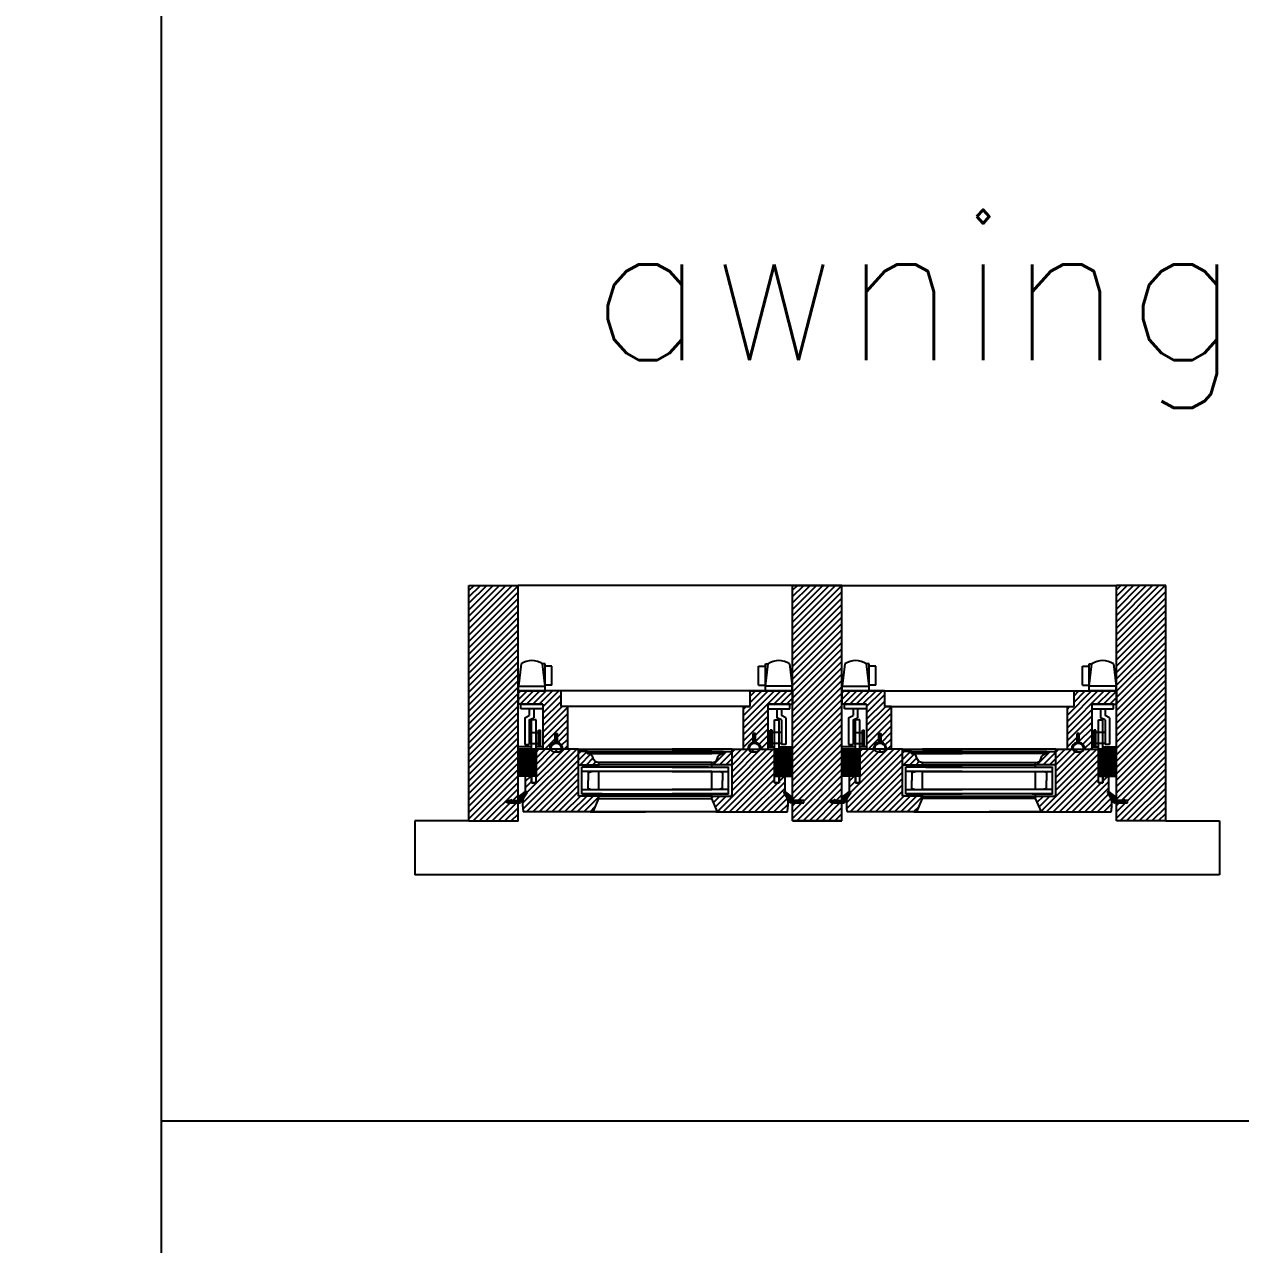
# Model space of a CAD drawing. Header units: inches. Extents: x 1985 to 11287, y 379 to 3234.
# Drawn here: x 8912.45 to 8946.35, y 1716.47 to 1750.48 of the extents above; entities that cross this region are included whole.
import ezdxf

# ---------------------------------------------------------------- set-up
doc = ezdxf.new("R2010")
doc.units = ezdxf.units.IN
doc.header["$MEASUREMENT"] = 0
for name, color, linetype in [('detail 99', 30, 'CONTINUOUS'), ('glass 99', 6, 'CONTINUOUS'), ('glazing tape 99', 7, 'CONTINUOUS'), ('hardware 99', 94, 'CONTINUOUS'), ('hatch 99', 1, 'CONTINUOUS'), ('separation 99', 3, 'CONTINUOUS'), ('weatherstripping 99', 5, 'CONTINUOUS'), ('wood detail 99', 7, 'CONTINUOUS')]:
    doc.layers.add(name, color=color, linetype=linetype)
doc.styles.get("Standard").update_dxf_attribs({"font": 'txt.shx', "width": 0.8})
pattern_1 = [(45, (8567.92054, 1741.58993), (-0.088388348, 0.088388348), [])]

msp = doc.modelspace()

# ---------------------------------------------------------------- hatches: boundary and pattern name
at = {"layer": 'glazing tape 99'}
h = msp.add_hatch(color=256, dxfattribs=at)
h.paths.add_polyline_path([(8928.460059, 1729.031899), (8928.460059, 1728.969399), (8927.924345, 1728.969399), (8927.924345, 1729.031899)])
h.paths.add_polyline_path([(8928.460059, 1729.844399), (8928.460059, 1729.781899), (8927.924345, 1729.781899), (8927.924345, 1729.844399)])
h = msp.add_hatch(color=256, dxfattribs=at)
h.paths.add_polyline_path([(8931.609941, 1729.031899), (8931.609941, 1728.969399), (8932.145655, 1728.969399), (8932.145655, 1729.031899)])
h.paths.add_polyline_path([(8931.609941, 1729.844399), (8931.609941, 1729.781899), (8932.145655, 1729.781899), (8932.145655, 1729.844399)])
h = msp.add_hatch(color=256, dxfattribs=at)
h.paths.add_polyline_path([(8937.484941, 1729.031899), (8937.484941, 1728.969399), (8936.949226, 1728.969399), (8936.949226, 1729.031899)])
h.paths.add_polyline_path([(8937.484941, 1729.844399), (8937.484941, 1729.781899), (8936.949226, 1729.781899), (8936.949226, 1729.844399)])
h = msp.add_hatch(color=256, dxfattribs=at)
h.paths.add_polyline_path([(8940.634823, 1729.031899), (8940.634823, 1728.969399), (8941.170537, 1728.969399), (8941.170537, 1729.031899)])
h.paths.add_polyline_path([(8940.634823, 1729.844399), (8940.634823, 1729.781899), (8941.170537, 1729.781899), (8941.170537, 1729.844399)])
at = {"layer": 'hardware 99'}
h = msp.add_hatch(dxfattribs=at)
h.set_pattern_fill('HONEY', color=256, scale=0.25, angle=90, style=0)
h.set_pattern_definition([(90, (9182.998444, 1309.357475), (-0.0270632938, 0.046875), [0.03125, -0.0625]), (210, (9182.998444, 1309.357475), (-0.027063294, -0.0468749999), [0.03125, -0.0625]), (150, (9182.998444, 1309.357475), (-0.0541265877, 1e-10), [-0.0625, 0.03125])])
h.paths.add_polyline_path([(8926.710059, 1730.281899), (8926.210059, 1730.281899), (8926.210059, 1729.531899), (8926.710059, 1729.531899)])
h = msp.add_hatch(dxfattribs=at)
h.set_pattern_fill('HONEY', color=256, scale=0.25, angle=90, style=0)
h.set_pattern_definition([(90, (8677.071555, 1309.357475), (0.0270632937, 0.046875), [0.03125, -0.0625]), (330, (8677.071555, 1309.357475), (0.027063294, -0.0468749999), [0.03125, -0.0625]), (30, (8677.071555, 1309.357475), (0.0541265877, 1e-10), [-0.0625, 0.03125])])
h.paths.add_polyline_path([(8933.859941, 1730.281899), (8933.359941, 1730.281899), (8933.359941, 1729.531899), (8933.859941, 1729.531899)])
h = msp.add_hatch(dxfattribs=at)
h.set_pattern_fill('HONEY', color=256, scale=0.25, angle=90, style=0)
h.set_pattern_definition([(90, (9192.023326, 1309.357475), (-0.0270632937, 0.046875), [0.03125, -0.0625]), (210, (9192.023326, 1309.357475), (-0.027063294, -0.0468749999), [0.03125, -0.0625]), (150, (9192.023326, 1309.357475), (-0.0541265877, 1e-10), [-0.0625, 0.03125])])
h.paths.add_polyline_path([(8935.234941, 1729.531899), (8935.734941, 1729.531899), (8935.734941, 1730.281899), (8935.234941, 1730.281899)])
h = msp.add_hatch(dxfattribs=at)
h.set_pattern_fill('HONEY', color=256, scale=0.25, angle=90, style=0)
h.set_pattern_definition([(90, (8686.096437, 1309.357475), (0.0270632938, 0.046875), [0.03125, -0.0625]), (330, (8686.096437, 1309.357475), (0.027063294, -0.0468749999), [0.03125, -0.0625]), (30, (8686.096437, 1309.357475), (0.0541265877, 1e-10), [-0.0625, 0.03125])])
h.paths.add_polyline_path([(8942.384823, 1729.531899), (8942.884823, 1729.531899), (8942.884823, 1730.281899), (8942.384823, 1730.281899)])
at = {"layer": 'hatch 99'}
h = msp.add_hatch(dxfattribs=at)
h.set_pattern_fill('ANSI31', color=256, style=0)
h.set_pattern_definition(pattern_1)
h.paths.add_polyline_path([(8926.210059, 1734.844399), (8924.835059, 1734.844399), (8924.835059, 1728.281899), (8926.210059, 1728.281899), (8926.210059, 1728.781948), (8925.897559, 1728.781948), (8925.897559, 1728.851948), (8926.210059, 1728.851948)])
h.paths.add_polyline_path([(8927.585059, 1731.469399), (8927.397559, 1731.469399), (8927.397559, 1731.906899), (8926.210059, 1731.906899), (8926.210059, 1731.531899), (8926.897559, 1731.531899), (8926.897559, 1730.281899), (8927.085509, 1730.281899, -0.365977382), (8927.241759, 1730.466777), (8927.241759, 1730.719399), (8927.304259, 1730.719399), (8927.304259, 1730.466777, -0.365977382), (8927.460509, 1730.281899), (8927.585059, 1730.281899)])
h.paths.add_polyline_path([(8928.147559, 1730.156899), (8928.147559, 1730.219399), (8927.897545, 1730.219399), (8927.897545, 1729.844399), (8928.460059, 1729.844399), (8928.460059, 1729.906899, -0.375199902), (8928.303809, 1730.031899, 0.375199902)])
h.paths.add_polyline_path([(8927.897545, 1730.281899), (8926.710059, 1730.281899), (8926.710059, 1729.531899), (8926.710059, 1729.344399), (8926.585059, 1729.344399), (8926.585059, 1729.531899), (8926.41875, 1729.531899), (8926.41875, 1729.094045, 0.141972216), (8926.336678, 1728.711703, 0.035496617), (8926.353745, 1728.531899), (8928.299345, 1728.531899), (8928.460059, 1728.906899), (8928.460059, 1728.969399), (8927.897545, 1728.969399)])
h = msp.add_hatch(dxfattribs=at)
h.set_pattern_fill('ANSI31', color=256, style=0)
h.set_pattern_definition(pattern_1)
h.paths.add_polyline_path([(8932.172455, 1730.219399), (8931.922441, 1730.219399), (8931.922441, 1730.156899), (8931.909319, 1730.156899, 0.350781059), (8931.766191, 1730.031899, -0.350781059), (8931.623063, 1729.906899), (8931.609941, 1729.906899), (8931.609941, 1729.844399), (8932.172455, 1729.844399)])
h.paths.add_polyline_path([(8933.359941, 1730.281899), (8932.172455, 1730.281899), (8932.172455, 1728.969399), (8931.609941, 1728.969399), (8931.609941, 1728.906899), (8931.770655, 1728.531899), (8933.716255, 1728.531899, 0.035496622), (8933.733321, 1728.711703, 0.141972206), (8933.65125, 1729.094045), (8933.65125, 1729.531899), (8933.484941, 1729.531899), (8933.484941, 1729.344399), (8933.359941, 1729.344399), (8933.359941, 1729.531899)])
h.paths.add_polyline_path([(8933.172441, 1731.531899), (8933.859941, 1731.531899), (8933.859941, 1731.906899), (8932.672441, 1731.906899), (8932.672441, 1731.469399), (8932.484941, 1731.469399), (8932.484941, 1730.281899), (8932.609491, 1730.281899, -0.365977382), (8932.765741, 1730.466777), (8932.765741, 1730.719399), (8932.828241, 1730.719399), (8932.828241, 1730.466777, -0.365977382), (8932.984491, 1730.281899), (8933.172441, 1730.281899)])
h.paths.add_polyline_path([(8935.234941, 1734.844399), (8933.859941, 1734.844399), (8933.859941, 1728.851948), (8934.172441, 1728.851948), (8934.172441, 1728.781948), (8933.859941, 1728.781948), (8933.859941, 1728.281899), (8935.234941, 1728.281899), (8935.234941, 1728.781948), (8934.922441, 1728.781948), (8934.922441, 1728.851948), (8935.234941, 1728.851948)])
h.paths.add_polyline_path([(8936.609941, 1731.469399), (8936.422441, 1731.469399), (8936.422441, 1731.906899), (8935.234941, 1731.906899), (8935.234941, 1731.531899), (8935.922441, 1731.531899), (8935.922441, 1730.281899), (8936.110391, 1730.281899, -0.365977382), (8936.266641, 1730.466777), (8936.266641, 1730.719399), (8936.329141, 1730.719399), (8936.329141, 1730.466777, -0.365977382), (8936.485391, 1730.281899), (8936.609941, 1730.281899)])
h.paths.add_polyline_path([(8936.922426, 1730.281899), (8935.734941, 1730.281899), (8935.734941, 1729.531899), (8935.734941, 1729.344399), (8935.609941, 1729.344399), (8935.609941, 1729.531899), (8935.443632, 1729.531899), (8935.443632, 1729.094045, 0.141972216), (8935.36156, 1728.711703, 0.035496617), (8935.378627, 1728.531899), (8937.324226, 1728.531899), (8937.484941, 1728.906899), (8937.484941, 1728.969399), (8936.922426, 1728.969399)])
h.paths.add_polyline_path([(8937.328691, 1730.031899, 0.375199902), (8937.172441, 1730.156899), (8937.172441, 1730.219399), (8936.922426, 1730.219399), (8936.922426, 1729.844399), (8937.484941, 1729.844399), (8937.484941, 1729.906899, -0.375199902)])
h = msp.add_hatch(dxfattribs=at)
h.set_pattern_fill('ANSI31', color=256, style=0)
h.set_pattern_definition(pattern_1)
h.paths.add_polyline_path([(8941.197337, 1730.219399), (8940.947323, 1730.219399), (8940.947323, 1730.156899), (8940.9342, 1730.156899, 0.350781056), (8940.791073, 1730.031899, -0.350781059), (8940.647945, 1729.906899), (8940.634823, 1729.906899), (8940.634823, 1729.844399), (8941.197337, 1729.844399)], flags=17)
h.paths.add_polyline_path([(8942.384823, 1730.281899), (8941.197337, 1730.281899), (8941.197337, 1728.969399), (8940.634823, 1728.969399), (8940.634823, 1728.906899), (8940.795537, 1728.531899), (8942.741137, 1728.531899, 0.035496619), (8942.758203, 1728.711703, 0.141972211), (8942.676132, 1729.094045), (8942.676132, 1729.531899), (8942.509823, 1729.531899), (8942.509823, 1729.344399), (8942.384823, 1729.344399), (8942.384823, 1729.531899)])
h.paths.add_polyline_path([(8942.197323, 1731.531899), (8942.884823, 1731.531899), (8942.884823, 1731.906899), (8941.697323, 1731.906899), (8941.697323, 1731.469399), (8941.509823, 1731.469399), (8941.509823, 1730.281899), (8941.634373, 1730.281899, -0.365977382), (8941.790623, 1730.466777), (8941.790623, 1730.719399), (8941.853123, 1730.719399), (8941.853123, 1730.466777, -0.365977382), (8942.009373, 1730.281899), (8942.197323, 1730.281899)])
h.paths.add_polyline_path([(8944.259823, 1734.844399), (8942.884823, 1734.844399), (8942.884823, 1728.851948), (8943.197323, 1728.851948), (8943.197323, 1728.781948), (8942.884823, 1728.781948), (8942.884823, 1728.281899), (8944.259823, 1728.281899)])
at = {"layer": 'weatherstripping 99'}
h = msp.add_hatch(dxfattribs=at)
h.set_pattern_fill('HONEY', color=256, scale=0.25, style=0)
h.set_pattern_definition([(180, (9346.98701, 1469.300604), (-0.046875, 0.0270632938), [0.03125, -0.0625]), (60, (9346.98701, 1469.300604), (0.0468749999, 0.027063294), [0.03125, -0.0625]), (120, (9346.98701, 1469.300604), (-1e-10, 0.0541265877), [-0.0625, 0.03125])])
h.paths.add_polyline_path([(8926.216284, 1728.942752, 0.232445164), (8926.210059, 1728.930085), (8926.210059, 1728.860448, -0.414213562), (8926.194059, 1728.844448), (8926.077059, 1728.844448), (8926.004016, 1728.875948), (8925.962937, 1728.817073, 0.153488459), (8925.960059, 1728.807918), (8925.960059, 1728.797948, 0.414213562), (8925.976059, 1728.781948), (8926.263786, 1728.781948, 0.256161577), (8926.277276, 1728.789345), (8926.453151, 1729.065116, 0.35180203), (8926.450974, 1729.085033), (8926.439008, 1729.096999, 0.377155593), (8926.41792, 1729.098352)])
h = msp.add_hatch(dxfattribs=at)
h.set_pattern_fill('HONEY', color=256, scale=0.25, style=0)
h.set_pattern_definition([(7e-15, (8513.08299, 1469.300604), (0.046875, 0.0270632938), [0.03125, -0.0625]), (120, (8513.08299, 1469.300604), (-0.0468749999, 0.027063294), [0.03125, -0.0625]), (60, (8513.08299, 1469.300604), (1e-10, 0.0541265877), [-0.0625, 0.03125])])
h.paths.add_polyline_path([(8933.853716, 1728.942752, -0.232445164), (8933.859941, 1728.930085), (8933.859941, 1728.860448, 0.414213562), (8933.875941, 1728.844448), (8933.992941, 1728.844448), (8934.065984, 1728.875948), (8934.107062, 1728.817073, -0.153488459), (8934.109941, 1728.807918), (8934.109941, 1728.797948, -0.414213562), (8934.093941, 1728.781948), (8933.806214, 1728.781948, -0.256161577), (8933.792724, 1728.789345), (8933.616849, 1729.065116, -0.35180203), (8933.619026, 1729.085033), (8933.630991, 1729.096999, -0.377155593), (8933.65208, 1729.098352)])
h = msp.add_hatch(dxfattribs=at)
h.set_pattern_fill('HONEY', color=256, scale=0.25, style=0)
h.set_pattern_definition([(180, (9356.01189, 1469.300604), (-0.046875, 0.0270632938), [0.03125, -0.0625]), (60, (9356.01189, 1469.300604), (0.0468749999, 0.027063294), [0.03125, -0.0625]), (120, (9356.01189, 1469.300604), (-1e-10, 0.0541265877), [-0.0625, 0.03125])])
h.paths.add_polyline_path([(8935.241166, 1728.942752, 0.232445164), (8935.234941, 1728.930085), (8935.234941, 1728.860448, -0.414213562), (8935.218941, 1728.844448), (8935.101941, 1728.844448), (8935.028898, 1728.875948), (8934.987819, 1728.817073, 0.153488459), (8934.984941, 1728.807918), (8934.984941, 1728.797948, 0.414213562), (8935.000941, 1728.781948), (8935.288668, 1728.781948, 0.256161577), (8935.302158, 1728.789345), (8935.478032, 1729.065116, 0.35180203), (8935.475856, 1729.085033), (8935.46389, 1729.096999, 0.377155593), (8935.442801, 1729.098352)])
h = msp.add_hatch(dxfattribs=at)
h.set_pattern_fill('HONEY', color=256, scale=0.25, style=0)
h.set_pattern_definition([(7e-15, (8522.107873, 1469.300604), (0.046875, 0.0270632938), [0.03125, -0.0625]), (120, (8522.107873, 1469.300604), (-0.0468749999, 0.027063294), [0.03125, -0.0625]), (60, (8522.107873, 1469.300604), (1e-10, 0.0541265877), [-0.0625, 0.03125])])
h.paths.add_polyline_path([(8942.878597, 1728.942752, -0.232445164), (8942.884823, 1728.930085), (8942.884823, 1728.860448, 0.414213562), (8942.900823, 1728.844448), (8943.017823, 1728.844448), (8943.090866, 1728.875948), (8943.131944, 1728.817073, -0.153488459), (8943.134823, 1728.807918), (8943.134823, 1728.797948, -0.414213562), (8943.118823, 1728.781948), (8942.831095, 1728.781948, -0.256161577), (8942.817605, 1728.789345), (8942.641731, 1729.065116, -0.35180203), (8942.643907, 1729.085033), (8942.655873, 1729.096999, -0.377155593), (8942.676962, 1729.098352)])

# ---------------------------------------------------------------- linework, layer by layer
at = {"layer": 'glass 99'}
for p, q in [((8931.516191, 1729.781899), (8927.991295, 1729.781899)), ((8927.991295, 1729.031899), (8927.991295, 1729.781899)), ((8931.609941, 1729.656899), (8927.991295, 1729.656899)), ((8928.159964, 1729.626908), (8928.267747, 1729.656899)), ((8928.159964, 1729.626908), (8928.159964, 1729.406899)), ((8928.460059, 1729.156899), (8928.460059, 1729.656899)), ((8930.502823, 1729.781899), (8932.078705, 1729.781899)), ((8930.502823, 1729.656899), (8932.078705, 1729.656899)), ((8931.609941, 1729.156899), (8931.609941, 1729.656899)), ((8931.910035, 1729.626908), (8931.802253, 1729.656899)), ((8931.910035, 1729.626908), (8931.910035, 1729.406899)), ((8932.078705, 1729.031899), (8932.078705, 1729.781899)), ((8938.592059, 1729.781899), (8937.016176, 1729.781899)), ((8937.016176, 1729.031899), (8937.016176, 1729.781899)), ((8938.592059, 1729.656899), (8937.016176, 1729.656899)), ((8937.184846, 1729.626908), (8937.292629, 1729.656899)), ((8937.184846, 1729.626908), (8937.184846, 1729.406899)), ((8937.484941, 1729.656899), (8941.103587, 1729.656899)), ((8937.484941, 1729.156899), (8937.484941, 1729.656899)), ((8937.578691, 1729.781899), (8941.103587, 1729.781899)), ((8940.634823, 1729.156899), (8940.634823, 1729.656899)), ((8940.934917, 1729.626908), (8940.827134, 1729.656899)), ((8940.934917, 1729.626908), (8940.934917, 1729.406899)), ((8941.103587, 1729.031899), (8941.103587, 1729.781899)), ((8928.159964, 1729.18689), (8928.159964, 1729.406899)), ((8931.910035, 1729.18689), (8931.910035, 1729.406899)), ((8937.184846, 1729.18689), (8937.184846, 1729.406899)), ((8940.934917, 1729.18689), (8940.934917, 1729.406899)), ((8927.991295, 1729.156899), (8931.609941, 1729.156899)), ((8927.991295, 1729.031899), (8931.516191, 1729.031899)), ((8928.553809, 1729.031899), (8927.991295, 1729.031899)), ((8928.159964, 1729.18689), (8928.267747, 1729.156899)), ((8932.078705, 1729.156899), (8930.502823, 1729.156899)), ((8932.078705, 1729.031899), (8930.502823, 1729.031899)), ((8931.516191, 1729.031899), (8932.078705, 1729.031899)), ((8931.910035, 1729.18689), (8931.802253, 1729.156899)), ((8937.016176, 1729.156899), (8938.592059, 1729.156899)), ((8937.016176, 1729.031899), (8938.592059, 1729.031899)), ((8937.578691, 1729.031899), (8937.016176, 1729.031899)), ((8937.184846, 1729.18689), (8937.292629, 1729.156899)), ((8941.103587, 1729.156899), (8937.484941, 1729.156899)), ((8941.103587, 1729.031899), (8937.578691, 1729.031899)), ((8940.541073, 1729.031899), (8941.103587, 1729.031899)), ((8940.934917, 1729.18689), (8940.827134, 1729.156899))]:
    msp.add_line(p, q, dxfattribs=at)
at = {"layer": 'hardware 99'}
for p, q in [((8926.292559, 1732.656899), (8926.217559, 1732.031899)), ((8926.967559, 1732.031899), (8926.892559, 1732.656899)), ((8926.967559, 1732.656899), (8926.892559, 1732.656899)), ((8926.967559, 1731.906899), (8926.967559, 1732.656899)), ((8933.102441, 1731.906899), (8933.102441, 1732.656899)), ((8933.102441, 1732.031899), (8933.177441, 1732.656899)), ((8933.102441, 1732.656899), (8933.177441, 1732.656899)), ((8933.777441, 1732.656899), (8933.852441, 1732.031899)), ((8935.317441, 1732.656899), (8935.242441, 1732.031899)), ((8935.992441, 1732.031899), (8935.917441, 1732.656899)), ((8935.992441, 1732.656899), (8935.917441, 1732.656899)), ((8935.992441, 1731.906899), (8935.992441, 1732.656899)), ((8942.127323, 1731.906899), (8942.127323, 1732.656899)), ((8942.127323, 1732.031899), (8942.202323, 1732.656899)), ((8942.127323, 1732.656899), (8942.202323, 1732.656899)), ((8942.802323, 1732.656899), (8942.877323, 1732.031899)), ((8927.154559, 1732.592899), (8926.967559, 1732.592899)), ((8927.154559, 1732.060899), (8927.154559, 1732.592899)), ((8932.915441, 1732.060899), (8932.915441, 1732.592899)), ((8932.915441, 1732.592899), (8933.102441, 1732.592899)), ((8936.179441, 1732.592899), (8935.992441, 1732.592899)), ((8936.179441, 1732.060899), (8936.179441, 1732.592899)), ((8941.940323, 1732.060899), (8941.940323, 1732.592899)), ((8941.940323, 1732.592899), (8942.127323, 1732.592899)), ((8926.217559, 1731.906899), (8926.217559, 1732.031899)), ((8926.217559, 1732.031899), (8926.967559, 1732.031899)), ((8927.154559, 1732.060899), (8926.967559, 1732.060899)), ((8932.915441, 1732.060899), (8933.102441, 1732.060899)), ((8933.852441, 1732.031899), (8933.102441, 1732.031899)), ((8933.852441, 1731.906899), (8933.852441, 1732.031899)), ((8935.242441, 1731.906899), (8935.242441, 1732.031899)), ((8935.242441, 1732.031899), (8935.992441, 1732.031899)), ((8936.179441, 1732.060899), (8935.992441, 1732.060899)), ((8941.940323, 1732.060899), (8942.127323, 1732.060899)), ((8942.877323, 1732.031899), (8942.127323, 1732.031899)), ((8942.877323, 1731.906899), (8942.877323, 1732.031899)), ((8926.217559, 1731.906899), (8926.967559, 1731.906899)), ((8933.852441, 1731.906899), (8933.102441, 1731.906899)), ((8935.242441, 1731.906899), (8935.992441, 1731.906899)), ((8942.877323, 1731.906899), (8942.127323, 1731.906899)), ((8926.287559, 1731.406899), (8926.287559, 1731.531899)), ((8926.287559, 1731.531899), (8926.897559, 1731.531899)), ((8926.897559, 1731.406899), (8926.287559, 1731.406899)), ((8926.522605, 1731.406899), (8926.522605, 1731.218326)), ((8926.647605, 1731.406899), (8926.647605, 1731.156899)), ((8926.897559, 1731.531899), (8926.897559, 1731.406899)), ((8933.172441, 1731.531899), (8933.172441, 1731.406899)), ((8933.782441, 1731.531899), (8933.172441, 1731.531899)), ((8933.172441, 1731.406899), (8933.782441, 1731.406899)), ((8933.422395, 1731.406899), (8933.422395, 1731.156899)), ((8933.547395, 1731.406899), (8933.547395, 1731.218326)), ((8933.782441, 1731.406899), (8933.782441, 1731.531899)), ((8935.312441, 1731.406899), (8935.312441, 1731.531899)), ((8935.312441, 1731.531899), (8935.922441, 1731.531899)), ((8935.922441, 1731.406899), (8935.312441, 1731.406899)), ((8935.547487, 1731.406899), (8935.547487, 1731.218326)), ((8935.672487, 1731.406899), (8935.672487, 1731.156899)), ((8935.922441, 1731.531899), (8935.922441, 1731.406899)), ((8942.197323, 1731.531899), (8942.197323, 1731.406899)), ((8942.807323, 1731.531899), (8942.197323, 1731.531899)), ((8942.197323, 1731.406899), (8942.807323, 1731.406899)), ((8942.447277, 1731.406899), (8942.447277, 1731.156899)), ((8942.572277, 1731.406899), (8942.572277, 1731.218326)), ((8942.807323, 1731.406899), (8942.807323, 1731.531899)), ((8926.397605, 1731.156899), (8926.522605, 1731.218326)), ((8926.397605, 1731.156899), (8926.397605, 1730.406899)), ((8926.522605, 1731.094399), (8926.647605, 1731.156899)), ((8926.522605, 1731.094399), (8926.522605, 1730.406899)), ((8926.585059, 1729.344399), (8926.585059, 1731.094399)), ((8926.710059, 1731.094399), (8926.585059, 1731.094399)), ((8926.710059, 1729.344399), (8926.710059, 1731.094399)), ((8933.359941, 1729.344399), (8933.359941, 1731.094399)), ((8933.359941, 1731.094399), (8933.484941, 1731.094399)), ((8933.547395, 1731.094399), (8933.422395, 1731.156899)), ((8933.484941, 1729.344399), (8933.484941, 1731.094399)), ((8933.672395, 1731.156899), (8933.547395, 1731.218326)), ((8933.547395, 1731.094399), (8933.547395, 1730.406899)), ((8933.672395, 1731.156899), (8933.672395, 1730.406899)), ((8935.422487, 1731.156899), (8935.547487, 1731.218326)), ((8935.422487, 1731.156899), (8935.422487, 1730.406899)), ((8935.547487, 1731.094399), (8935.672487, 1731.156899)), ((8935.547487, 1731.094399), (8935.547487, 1730.406899)), ((8935.609941, 1729.344399), (8935.609941, 1731.094399)), ((8935.734941, 1731.094399), (8935.609941, 1731.094399)), ((8935.734941, 1729.344399), (8935.734941, 1731.094399)), ((8942.384823, 1729.344399), (8942.384823, 1731.094399)), ((8942.384823, 1731.094399), (8942.509823, 1731.094399)), ((8942.572277, 1731.094399), (8942.447277, 1731.156899)), ((8942.509823, 1729.344399), (8942.509823, 1731.094399)), ((8942.697277, 1731.156899), (8942.572277, 1731.218326)), ((8942.572277, 1731.094399), (8942.572277, 1730.406899)), ((8942.697277, 1731.156899), (8942.697277, 1730.406899)), ((8926.522605, 1730.748399), (8926.780605, 1730.748399)), ((8926.780605, 1730.375649), (8926.780605, 1730.813149)), ((8926.780605, 1730.813149), (8926.835605, 1730.813149)), ((8926.835605, 1730.375649), (8926.835605, 1730.813149)), ((8933.234395, 1730.375649), (8933.234395, 1730.813149)), ((8933.289395, 1730.813149), (8933.234395, 1730.813149)), ((8933.289395, 1730.375649), (8933.289395, 1730.813149)), ((8933.547395, 1730.748399), (8933.289395, 1730.748399)), ((8935.547487, 1730.748399), (8935.805487, 1730.748399)), ((8935.805487, 1730.375649), (8935.805487, 1730.813149)), ((8935.805487, 1730.813149), (8935.860487, 1730.813149)), ((8935.860487, 1730.375649), (8935.860487, 1730.813149)), ((8942.259277, 1730.375649), (8942.259277, 1730.813149)), ((8942.314277, 1730.813149), (8942.259277, 1730.813149)), ((8942.314277, 1730.375649), (8942.314277, 1730.813149)), ((8942.572277, 1730.748399), (8942.314277, 1730.748399)), ((8926.210059, 1729.531899), (8926.210059, 1730.281899)), ((8926.210059, 1730.281899), (8926.710059, 1730.281899)), ((8926.397605, 1730.406899), (8926.522605, 1730.406899)), ((8926.522605, 1730.440399), (8926.780605, 1730.440399)), ((8926.710059, 1730.281899), (8926.710059, 1729.531899)), ((8926.780605, 1730.375649), (8926.835605, 1730.375649)), ((8933.289395, 1730.375649), (8933.234395, 1730.375649)), ((8933.547395, 1730.440399), (8933.289395, 1730.440399)), ((8933.859941, 1730.281899), (8933.359941, 1730.281899)), ((8933.359941, 1730.281899), (8933.359941, 1729.531899)), ((8933.672395, 1730.406899), (8933.547395, 1730.406899)), ((8933.859941, 1729.531899), (8933.859941, 1730.281899)), ((8935.234941, 1729.531899), (8935.234941, 1730.281899)), ((8935.234941, 1730.281899), (8935.734941, 1730.281899)), ((8935.422487, 1730.406899), (8935.547487, 1730.406899)), ((8935.547487, 1730.440399), (8935.805487, 1730.440399)), ((8935.734941, 1730.281899), (8935.734941, 1729.531899)), ((8935.805487, 1730.375649), (8935.860487, 1730.375649)), ((8942.314277, 1730.375649), (8942.259277, 1730.375649)), ((8942.572277, 1730.440399), (8942.314277, 1730.440399)), ((8942.884823, 1730.281899), (8942.384823, 1730.281899)), ((8942.384823, 1730.281899), (8942.384823, 1729.531899)), ((8942.697277, 1730.406899), (8942.572277, 1730.406899)), ((8942.884823, 1729.531899), (8942.884823, 1730.281899)), ((8926.710059, 1729.531899), (8926.210059, 1729.531899)), ((8926.710059, 1729.344399), (8926.585059, 1729.344399)), ((8933.359941, 1729.531899), (8933.859941, 1729.531899)), ((8933.359941, 1729.344399), (8933.484941, 1729.344399)), ((8935.734941, 1729.531899), (8935.234941, 1729.531899)), ((8935.734941, 1729.344399), (8935.609941, 1729.344399)), ((8942.384823, 1729.531899), (8942.884823, 1729.531899)), ((8942.384823, 1729.344399), (8942.509823, 1729.344399))]:
    msp.add_line(p, q, dxfattribs=at)
for centre in [(8926.592559, 1732.201899), (8933.477441, 1732.201899), (8935.617441, 1732.201899), (8942.502323, 1732.201899)]:
    msp.add_arc(centre, 0.545, 56.6015115, 123.3984885, dxfattribs=at)
at = {"layer": 'separation 99'}
msp.add_line((8916.275899, 1719.921555), (9047.87246, 1719.921555), dxfattribs=at)
for points in [[(8916.275899, 1819.09945), (8869.264842, 1819.09945), (8869.264842, 1686.862257), (8916.275899, 1686.862257)], [(8916.275899, 1819.09945), (9047.87246, 1819.09945), (9047.87246, 1686.862257), (8916.275899, 1686.862257)]]:
    msp.add_lwpolyline(points, close=True, dxfattribs=at)
at = {"layer": 'weatherstripping 99'}
for p, q in [((8927.273009, 1730.719399), (8927.273009, 1730.438149)), ((8932.796991, 1730.719399), (8932.796991, 1730.438149)), ((8936.297891, 1730.719399), (8936.297891, 1730.438149)), ((8941.821873, 1730.719399), (8941.821873, 1730.438149)), ((8926.210059, 1728.930085), (8926.210059, 1728.860448)), ((8926.216284, 1728.942752), (8926.41792, 1729.098352)), ((8926.453151, 1729.065116), (8926.277276, 1728.789345)), ((8926.450974, 1729.085033), (8926.439008, 1729.096999)), ((8933.616849, 1729.065116), (8933.792724, 1728.789345)), ((8933.619026, 1729.085033), (8933.630991, 1729.096999)), ((8933.853716, 1728.942752), (8933.65208, 1729.098352)), ((8933.859941, 1728.930085), (8933.859941, 1728.860448)), ((8935.234941, 1728.930085), (8935.234941, 1728.860448)), ((8935.241166, 1728.942752), (8935.442801, 1729.098352)), ((8935.478032, 1729.065116), (8935.302158, 1728.789345)), ((8935.475856, 1729.085033), (8935.46389, 1729.096999)), ((8942.641731, 1729.065116), (8942.817605, 1728.789345)), ((8942.643907, 1729.085033), (8942.655873, 1729.096999)), ((8942.878597, 1728.942752), (8942.676962, 1729.098352)), ((8942.884823, 1728.930085), (8942.884823, 1728.860448)), ((8925.960059, 1728.797948), (8925.960059, 1728.807918)), ((8925.962937, 1728.817073), (8926.004016, 1728.875948)), ((8925.976059, 1728.781948), (8926.263786, 1728.781948)), ((8926.004016, 1728.875948), (8926.077059, 1728.844448)), ((8926.077059, 1728.844448), (8926.194059, 1728.844448)), ((8934.093941, 1728.781948), (8933.806214, 1728.781948)), ((8933.992941, 1728.844448), (8933.875941, 1728.844448)), ((8934.065984, 1728.875948), (8933.992941, 1728.844448)), ((8934.107062, 1728.817073), (8934.065984, 1728.875948)), ((8934.109941, 1728.797948), (8934.109941, 1728.807918)), ((8934.984941, 1728.797948), (8934.984941, 1728.807918)), ((8934.987819, 1728.817073), (8935.028898, 1728.875948)), ((8935.000941, 1728.781948), (8935.288668, 1728.781948)), ((8935.028898, 1728.875948), (8935.101941, 1728.844448)), ((8935.101941, 1728.844448), (8935.218941, 1728.844448)), ((8943.118823, 1728.781948), (8942.831095, 1728.781948)), ((8943.017823, 1728.844448), (8942.900823, 1728.844448)), ((8943.090866, 1728.875948), (8943.017823, 1728.844448)), ((8943.131944, 1728.817073), (8943.090866, 1728.875948)), ((8943.134823, 1728.797948), (8943.134823, 1728.807918))]:
    msp.add_line(p, q, dxfattribs=at)
for centre, radius, start, end in [((8927.179511, 1730.288762), 0.0625, 175.8019524, 240.0887142), ((8927.273009, 1730.281899), 0.15625, 4.1980476, 175.8019524), ((8927.366507, 1730.288762), 0.0625, 299.9112858, 4.1980476), ((8932.703492, 1730.288762), 0.0625, 175.8019524, 240.0887142), ((8932.796991, 1730.281899), 0.15625, 4.1980476, 175.8019524), ((8932.890489, 1730.288762), 0.0625, 299.9112858, 4.1980476), ((8936.204392, 1730.288762), 0.0625, 175.8019524, 240.0887142), ((8936.297891, 1730.281899), 0.15625, 4.1980476, 175.8019524), ((8936.391389, 1730.288762), 0.0625, 299.9112858, 4.1980476), ((8941.728374, 1730.288762), 0.0625, 175.8019524, 240.0887142), ((8941.821873, 1730.281899), 0.15625, 4.1980476, 175.8019524), ((8941.915371, 1730.288762), 0.0625, 299.9112858, 4.1980476), ((8927.273009, 1730.451287), 0.25, 240.0887142, 299.9112858), ((8932.796991, 1730.451287), 0.25, 240.0887142, 299.9112858), ((8936.297891, 1730.451287), 0.25, 240.0887142, 299.9112858), ((8941.821873, 1730.451287), 0.25, 240.0887142, 299.9112858), ((8926.226059, 1728.930085), 0.016, 127.6569919, 180), ((8926.427695, 1729.085685), 0.016, 45, 127.6569919), ((8926.439661, 1729.073719), 0.016, 327.4720979, 45), ((8933.630339, 1729.073719), 0.016, 135, 212.5279021), ((8933.642305, 1729.085685), 0.016, 52.3430081, 135), ((8933.843941, 1728.930085), 0.016, 0, 52.3430081), ((8935.250941, 1728.930085), 0.016, 127.6569919, 180), ((8935.452576, 1729.085685), 0.016, 45, 127.6569919), ((8935.464542, 1729.073719), 0.016, 327.4720979, 45), ((8942.655221, 1729.073719), 0.016, 135, 212.5279021), ((8942.667187, 1729.085685), 0.016, 52.3430081, 135), ((8942.868823, 1728.930085), 0.016, 0, 52.3430081), ((8925.976059, 1728.807918), 0.016, 145.0954375, 180), ((8925.976059, 1728.797948), 0.016, 180, 270), ((8926.194059, 1728.860448), 0.016, 270, 0), ((8926.263786, 1728.797948), 0.016, 270, 327.4720979), ((8933.806214, 1728.797948), 0.016, 212.5279021, 270), ((8933.875941, 1728.860448), 0.016, 180, 270), ((8934.093941, 1728.797948), 0.016, 270, 0), ((8934.093941, 1728.807918), 0.016, 0, 34.9045625), ((8935.000941, 1728.807918), 0.016, 145.0954375, 180), ((8935.000941, 1728.797948), 0.016, 180, 270), ((8935.218941, 1728.860448), 0.016, 270, 0), ((8935.288668, 1728.797948), 0.016, 270, 327.4720979), ((8942.831095, 1728.797948), 0.016, 212.5279021, 270), ((8942.900823, 1728.860448), 0.016, 180, 270), ((8943.118823, 1728.797948), 0.016, 270, 0), ((8943.118823, 1728.807918), 0.016, 0, 34.9045625)]:
    msp.add_arc(centre, radius, start, end, dxfattribs=at)
at = {"layer": 'wood detail 99'}
for p, q in [((8924.835059, 1734.844399), (8926.210059, 1734.844399)), ((8924.835059, 1728.281899), (8924.835059, 1734.844399)), ((8933.859941, 1734.844399), (8926.210059, 1734.844399)), ((8926.210059, 1728.851948), (8926.210059, 1734.844399)), ((8933.859941, 1734.844399), (8935.234941, 1734.844399)), ((8935.234941, 1734.844399), (8933.859941, 1734.844399)), ((8933.859941, 1728.851948), (8933.859941, 1734.844399)), ((8935.234941, 1734.844399), (8942.884823, 1734.844399)), ((8935.234941, 1728.851948), (8935.234941, 1734.844399)), ((8944.259823, 1734.844399), (8942.884823, 1734.844399)), ((8942.884823, 1728.851948), (8942.884823, 1734.844399)), ((8944.259823, 1728.281899), (8944.259823, 1734.844399)), ((8926.210059, 1731.906899), (8926.710059, 1731.906899)), ((8926.210059, 1730.281899), (8926.210059, 1731.906899)), ((8927.397559, 1731.906899), (8926.210059, 1731.906899)), ((8926.210059, 1731.906899), (8926.210059, 1731.531899)), ((8933.359941, 1731.906899), (8927.397559, 1731.906899)), ((8927.397559, 1731.906899), (8927.397559, 1731.469399)), ((8932.672441, 1731.906899), (8932.672441, 1731.469399)), ((8932.672441, 1731.906899), (8933.859941, 1731.906899)), ((8933.859941, 1731.906899), (8933.359941, 1731.906899)), ((8933.859941, 1731.906899), (8933.359941, 1731.906899)), ((8933.859941, 1730.281899), (8933.859941, 1731.906899)), ((8933.859941, 1731.906899), (8933.859941, 1731.531899)), ((8935.234941, 1731.906899), (8935.734941, 1731.906899)), ((8935.234941, 1730.281899), (8935.234941, 1731.906899)), ((8936.422441, 1731.906899), (8935.234941, 1731.906899)), ((8935.234941, 1731.906899), (8935.234941, 1731.531899)), ((8935.734941, 1731.906899), (8941.697323, 1731.906899)), ((8936.422441, 1731.906899), (8936.422441, 1731.469399)), ((8941.697323, 1731.906899), (8941.697323, 1731.469399)), ((8941.697323, 1731.906899), (8942.884823, 1731.906899)), ((8942.884823, 1731.906899), (8942.384823, 1731.906899)), ((8942.884823, 1731.906899), (8942.384823, 1731.906899)), ((8942.884823, 1730.281899), (8942.884823, 1731.906899)), ((8942.884823, 1731.906899), (8942.884823, 1731.531899)), ((8926.897559, 1731.531899), (8926.210059, 1731.531899)), ((8926.897559, 1731.531899), (8926.897559, 1730.281899)), ((8927.585059, 1731.469399), (8927.397559, 1731.469399)), ((8932.672441, 1731.469399), (8927.585059, 1731.469399)), ((8927.585059, 1731.469399), (8927.585059, 1730.281899)), ((8932.484941, 1731.469399), (8932.672441, 1731.469399)), ((8932.484941, 1731.469399), (8932.484941, 1730.281899)), ((8933.172441, 1731.531899), (8933.859941, 1731.531899)), ((8933.172441, 1731.531899), (8933.172441, 1730.281899)), ((8935.922441, 1731.531899), (8935.234941, 1731.531899)), ((8935.922441, 1731.531899), (8935.922441, 1730.281899)), ((8936.422441, 1731.469399), (8941.509823, 1731.469399)), ((8936.609941, 1731.469399), (8936.422441, 1731.469399)), ((8936.609941, 1731.469399), (8936.609941, 1730.281899)), ((8941.509823, 1731.469399), (8941.697323, 1731.469399)), ((8941.509823, 1731.469399), (8941.509823, 1730.281899)), ((8942.197323, 1731.531899), (8942.884823, 1731.531899)), ((8942.197323, 1731.531899), (8942.197323, 1730.281899)), ((8926.585059, 1730.344399), (8926.210059, 1730.344399)), ((8926.897559, 1730.281899), (8926.210059, 1730.281899)), ((8926.897559, 1730.344399), (8926.710059, 1730.344399)), ((8926.710059, 1729.531899), (8926.710059, 1730.281899)), ((8927.897545, 1730.281899), (8926.710059, 1730.281899)), ((8927.897545, 1730.281899), (8931.609941, 1730.281899)), ((8932.172455, 1730.281899), (8930.502823, 1730.281899)), ((8932.172455, 1730.281899), (8933.359941, 1730.281899)), ((8933.172441, 1730.344399), (8933.359941, 1730.344399)), ((8933.172441, 1730.281899), (8933.859941, 1730.281899)), ((8933.359941, 1729.531899), (8933.359941, 1730.281899)), ((8933.484941, 1730.344399), (8933.859941, 1730.344399)), ((8935.609941, 1730.344399), (8935.234941, 1730.344399)), ((8935.922441, 1730.281899), (8935.234941, 1730.281899)), ((8935.922441, 1730.344399), (8935.734941, 1730.344399)), ((8935.734941, 1729.531899), (8935.734941, 1730.281899)), ((8936.922426, 1730.281899), (8935.734941, 1730.281899)), ((8936.922426, 1730.281899), (8938.592059, 1730.281899)), ((8941.197337, 1730.281899), (8937.484941, 1730.281899)), ((8941.197337, 1730.281899), (8942.384823, 1730.281899)), ((8942.197323, 1730.344399), (8942.384823, 1730.344399)), ((8942.197323, 1730.281899), (8942.884823, 1730.281899)), ((8942.384823, 1729.531899), (8942.384823, 1730.281899)), ((8942.509823, 1730.344399), (8942.884823, 1730.344399)), ((8928.147559, 1730.219399), (8931.609941, 1730.219399)), ((8928.147559, 1730.156899), (8931.609941, 1730.156899)), ((8931.922441, 1730.219399), (8930.502823, 1730.219399)), ((8931.922441, 1730.156899), (8930.502823, 1730.156899)), ((8937.172441, 1730.219399), (8938.592059, 1730.219399)), ((8937.172441, 1730.156899), (8938.592059, 1730.156899)), ((8940.947323, 1730.219399), (8937.484941, 1730.219399)), ((8940.947323, 1730.156899), (8937.484941, 1730.156899)), ((8931.609941, 1729.906899), (8928.460059, 1729.906899)), ((8928.460059, 1729.781899), (8928.460059, 1729.906899)), ((8931.609941, 1729.844399), (8928.460059, 1729.844399)), ((8931.609941, 1729.781899), (8931.609941, 1729.906899)), ((8937.484941, 1729.906899), (8940.634823, 1729.906899)), ((8937.484941, 1729.781899), (8937.484941, 1729.906899)), ((8937.484941, 1729.844399), (8940.634823, 1729.844399)), ((8940.634823, 1729.781899), (8940.634823, 1729.906899)), ((8926.585059, 1729.531899), (8926.41875, 1729.531899)), ((8926.41875, 1729.094045), (8926.41875, 1729.531899)), ((8926.585059, 1729.531899), (8926.585059, 1729.344399)), ((8926.585059, 1729.344399), (8926.710059, 1729.344399)), ((8926.710059, 1729.344399), (8926.710059, 1729.531899)), ((8933.359941, 1729.344399), (8933.359941, 1729.531899)), ((8933.484941, 1729.344399), (8933.359941, 1729.344399)), ((8933.484941, 1729.531899), (8933.65125, 1729.531899)), ((8933.484941, 1729.531899), (8933.484941, 1729.344399)), ((8933.65125, 1729.094045), (8933.65125, 1729.531899)), ((8935.609941, 1729.531899), (8935.443632, 1729.531899)), ((8935.443632, 1729.094045), (8935.443632, 1729.531899)), ((8935.609941, 1729.531899), (8935.609941, 1729.344399)), ((8935.609941, 1729.344399), (8935.734941, 1729.344399)), ((8935.734941, 1729.344399), (8935.734941, 1729.531899)), ((8942.384823, 1729.344399), (8942.384823, 1729.531899)), ((8942.509823, 1729.344399), (8942.384823, 1729.344399)), ((8942.509823, 1729.531899), (8942.676132, 1729.531899)), ((8942.509823, 1729.531899), (8942.509823, 1729.344399)), ((8942.676132, 1729.094045), (8942.676132, 1729.531899)), ((8928.460059, 1728.969399), (8927.897545, 1728.969399)), ((8928.460059, 1728.906899), (8928.460059, 1729.031899)), ((8931.609941, 1728.969399), (8928.460059, 1728.969399)), ((8928.460059, 1728.906899), (8931.609941, 1728.906899)), ((8931.609941, 1728.906899), (8931.609941, 1729.031899)), ((8931.609941, 1728.969399), (8932.172455, 1728.969399)), ((8937.484941, 1728.969399), (8936.922426, 1728.969399)), ((8937.484941, 1728.906899), (8937.484941, 1729.031899)), ((8937.484941, 1728.969399), (8940.634823, 1728.969399)), ((8940.634823, 1728.906899), (8937.484941, 1728.906899)), ((8940.634823, 1728.906899), (8940.634823, 1729.031899)), ((8940.634823, 1728.969399), (8941.197337, 1728.969399)), ((8925.897559, 1728.781948), (8925.897559, 1728.851948)), ((8925.897559, 1728.851948), (8926.210059, 1728.851948)), ((8926.210059, 1728.781948), (8925.897559, 1728.781948)), ((8926.210059, 1728.281899), (8926.210059, 1728.781948)), ((8926.210059, 1728.281899), (8926.210059, 1728.656948)), ((8926.210059, 1728.281899), (8926.210059, 1728.656948)), ((8934.172441, 1728.851948), (8933.859941, 1728.851948)), ((8933.859941, 1728.281899), (8933.859941, 1728.781948)), ((8933.859941, 1728.781948), (8934.172441, 1728.781948)), ((8934.172441, 1728.781948), (8934.172441, 1728.851948)), ((8934.922441, 1728.781948), (8934.922441, 1728.851948)), ((8934.922441, 1728.851948), (8935.234941, 1728.851948)), ((8935.234941, 1728.781948), (8934.922441, 1728.781948)), ((8935.234941, 1728.281899), (8935.234941, 1728.781948)), ((8943.197323, 1728.851948), (8942.884823, 1728.851948)), ((8942.884823, 1728.281899), (8942.884823, 1728.781948)), ((8942.884823, 1728.781948), (8943.197323, 1728.781948)), ((8943.197323, 1728.781948), (8943.197323, 1728.851948)), ((8924.835059, 1728.281899), (8923.335059, 1728.281899)), ((8923.335059, 1728.281899), (8923.335059, 1726.781899)), ((8924.835059, 1728.281899), (8926.210059, 1728.281899)), ((8928.335059, 1728.531899), (8926.353745, 1728.531899)), ((8928.218988, 1728.531899), (8929.758477, 1728.531899)), ((8931.734941, 1728.531899), (8928.299345, 1728.531899)), ((8931.851012, 1728.531899), (8930.502823, 1728.531899)), ((8931.734941, 1728.531899), (8933.716255, 1728.531899)), ((8933.859941, 1728.281899), (8935.234941, 1728.281899)), ((8935.234941, 1728.281899), (8933.859941, 1728.281899)), ((8937.359941, 1728.531899), (8935.378627, 1728.531899)), ((8937.243869, 1728.531899), (8938.592059, 1728.531899)), ((8937.359941, 1728.531899), (8940.795537, 1728.531899)), ((8940.875894, 1728.531899), (8939.336404, 1728.531899)), ((8940.759823, 1728.531899), (8942.741137, 1728.531899)), ((8944.259823, 1728.281899), (8942.884823, 1728.281899)), ((8944.259823, 1728.281899), (8945.759823, 1728.281899)), ((8945.759823, 1728.281899), (8945.759823, 1726.781899)), ((8945.759823, 1726.781899), (8923.335059, 1726.781899))]:
    msp.add_line(p, q, dxfattribs=at)
at = {"layer": 'wood detail 99', "color": 7}
for p, q in [((8927.241759, 1730.719399), (8927.304259, 1730.719399)), ((8927.241759, 1730.466777), (8927.241759, 1730.719399)), ((8927.304259, 1730.466777), (8927.304259, 1730.719399)), ((8932.828241, 1730.719399), (8932.765741, 1730.719399)), ((8932.765741, 1730.466777), (8932.765741, 1730.719399)), ((8932.828241, 1730.466777), (8932.828241, 1730.719399)), ((8936.266641, 1730.719399), (8936.329141, 1730.719399)), ((8936.266641, 1730.466777), (8936.266641, 1730.719399)), ((8936.329141, 1730.466777), (8936.329141, 1730.719399)), ((8941.853123, 1730.719399), (8941.790623, 1730.719399)), ((8941.790623, 1730.466777), (8941.790623, 1730.719399)), ((8941.853123, 1730.466777), (8941.853123, 1730.719399)), ((8927.897545, 1728.969399), (8927.897545, 1730.281899)), ((8932.172455, 1728.969399), (8932.172455, 1730.281899)), ((8936.922426, 1728.969399), (8936.922426, 1730.281899)), ((8941.197337, 1728.969399), (8941.197337, 1730.281899)), ((8928.299345, 1728.531899), (8928.460059, 1728.906899)), ((8931.770655, 1728.531899), (8931.609941, 1728.906899)), ((8937.324226, 1728.531899), (8937.484941, 1728.906899)), ((8940.795537, 1728.531899), (8940.634823, 1728.906899))]:
    msp.add_line(p, q, dxfattribs=at)
for points in [[(8927.897545, 1729.844399), (8928.460059, 1729.844399), (8928.460059, 1729.906899, -0.375199902), (8928.303809, 1730.031899, 0.375199902), (8928.147559, 1730.156899), (8928.147559, 1730.219399), (8927.897545, 1730.219399)], [(8932.172455, 1729.844399), (8931.609941, 1729.844399), (8931.609941, 1729.906899, 0.375199902), (8931.766191, 1730.031899, -0.375199902), (8931.922441, 1730.156899), (8931.922441, 1730.219399), (8932.172455, 1730.219399)], [(8936.922426, 1729.844399), (8937.484941, 1729.844399), (8937.484941, 1729.906899, -0.375199902), (8937.328691, 1730.031899, 0.375199902), (8937.172441, 1730.156899), (8937.172441, 1730.219399), (8936.922426, 1730.219399)], [(8941.197337, 1729.844399), (8940.634823, 1729.844399), (8940.634823, 1729.906899, 0.375199902), (8940.791073, 1730.031899, -0.375199902), (8940.947323, 1730.156899), (8940.947323, 1730.219399), (8941.197337, 1730.219399)]]:
    msp.add_lwpolyline(points, format="xyb", dxfattribs=at)
for centre, start, end in [((8927.273009, 1730.281899), 99.5940682, 180), ((8927.273009, 1730.281899), 0, 80.4059318), ((8932.796991, 1730.281899), 99.5940682, 180), ((8932.796991, 1730.281899), 0, 80.4059318), ((8936.297891, 1730.281899), 99.5940682, 180), ((8936.297891, 1730.281899), 0, 80.4059318), ((8941.821873, 1730.281899), 99.5940682, 180), ((8941.821873, 1730.281899), 360, 80.4059318)]:
    msp.add_arc(centre, 0.1875, start, end, dxfattribs=at)
at = {"layer": 'wood detail 99'}
for centre, radius, start, end in [((8927.037413, 1728.761267), 0.702485, 151.7242347, 184.0458655), ((8933.032587, 1728.761267), 0.702485, 355.9541345, 28.2757652), ((8936.062295, 1728.761267), 0.702485, 151.7242347, 184.0458655), ((8942.057468, 1728.761267), 0.702485, 355.9541345, 28.2757652), ((8927.609963, 1728.741846), 1.273642, 181.3561309, 189.4879419), ((8932.460036, 1728.741846), 1.273642, 350.5120581, 358.6438691), ((8936.634845, 1728.741846), 1.273642, 181.3561309, 189.4879419), ((8941.484918, 1728.741846), 1.273642, 350.5120581, 358.6438691)]:
    msp.add_arc(centre, radius, start, end, dxfattribs=at)

# ---------------------------------------------------------------- texts
at = {"layer": 'detail 99'}
msp.add_text('awning', height=4, dxfattribs=at).set_placement((8928.200457, 1741.124674))

doc.saveas('drawing.dxf')
